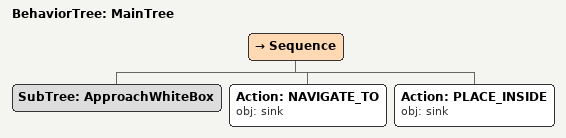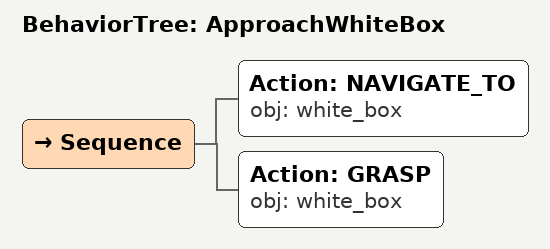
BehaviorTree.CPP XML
<root main_tree_to_execute="MainTree">
  <BehaviorTree ID="MainTree">
    <Sequence>
      <!-- Execute subtree ApproachWhiteBox -->
      <SubTree ID="ApproachWhiteBox" />
      <!-- Navigate to sink -->
      <Action ID="NAVIGATE_TO" obj="sink" />
      <!-- Place inside sink -->
      <Action ID="PLACE_INSIDE" obj="sink" />
    </Sequence>
  </BehaviorTree>
  <!-- Subtree definition ApproachWhiteBox -->
  <BehaviorTree ID="ApproachWhiteBox">
    <Sequence>
      <!-- Navigate to white_box -->
      <Action ID="NAVIGATE_TO" obj="white_box" />
      <!-- Grasp white_box -->
      <Action ID="GRASP" obj="white_box" />
    </Sequence>
  </BehaviorTree>
</root>
